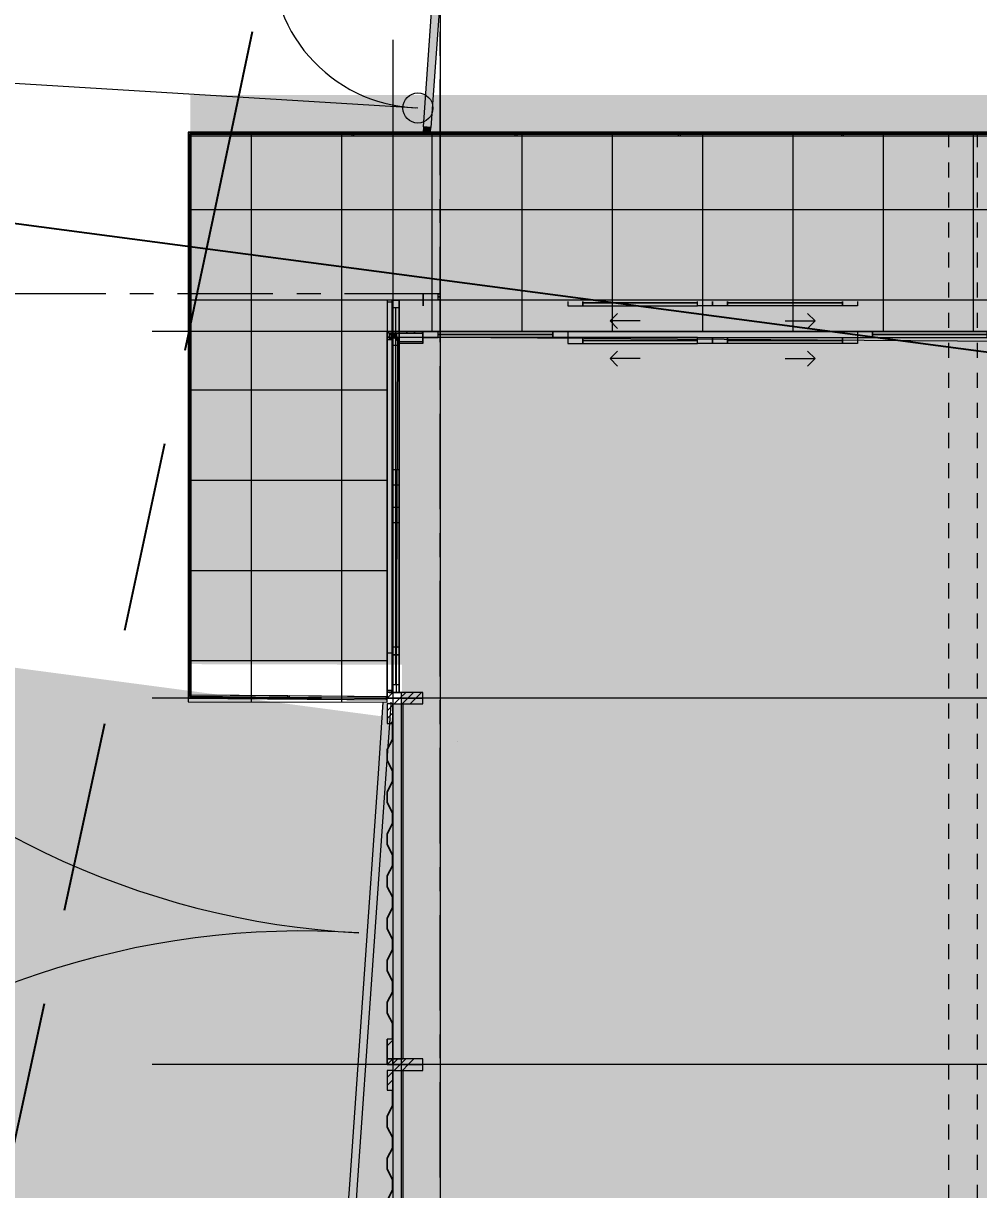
# Model space of a CAD drawing. Header units: metres. Extents: x 1156 to 2335, y -13 to 268.
# Drawn here: x 1241.93 to 1248.28, y 218.24 to 226 of the extents above; entities that cross this region are included whole.
import ezdxf

# ---------------------------------------------------------------- set-up
doc = ezdxf.new("R2010")
doc.units = ezdxf.units.M
doc.header["$LTSCALE"] = 0.05
doc.header["$PDMODE"] = 1
for name, pattern in [('Contínua', [0]), ('DASHEDX2', [38.1, 25.4, -12.7]), ('Grid Line', [0.022225, 0.0127, -0.003175, 0.003175, -0.003175]), ('IMPORT-Linha de eixo - Traço e ponto', [1500, 1125, -187.5, 0, -187.5]), ('Overhead 1_16_', [0.00258, 0.001587, -0.000992188])]:
    doc.linetypes.add(name, pattern=pattern)
doc.layers.get('0').update_dxf_attribs({"lineweight": 0})
doc.layers.get('Defpoints').update_dxf_attribs({"lineweight": 15})
for name, color, linetype, lineweight in [('#COTAS', 7, 'Continuous', 18), ('A-DETL-1', 7, 'Continuous', 5), ('A-GLAZ-CWMG', 7, 'Continuous', 5), ('ARQ_PAREDE', 3, 'Continuous', 5), ('Contornos de Zona Archicad', 7, 'Continuous', 5), ('Janelas Archicad', 7, 'Continuous', 5), ('maquina', 3, 'Continuous', 20), ('MV_CIV_ALVENARIA_ARQ', 7, 'Continuous', 5), ('MV_CON_ESTRUTURA 1_ARQ', 7, 'Continuous', 5), ('MV_CON_ESTRUTURA_ARQ', 7, 'Continuous', 5), ('MV_CON_PAREDE_ARQ', 7, 'Continuous', 5), ('MV_PIS_PISO_ARQ I INT', 7, 'Continuous', 5), ('Portas Archicad', 7, 'Continuous', 5)]:
    doc.layers.add(name, color=color, linetype=linetype, lineweight=lineweight)
for name, color, linetype, lineweight, true_color in [('0-1', 7, 'Continuous', 5, 0x767676), ('A-DETL-2', 7, 'Overhead 1_16_', 5, 0x909090), ('A-GLAZ-CWMG-1', 7, 'Continuous', 5, 0x74756c), ('CONTAINER_dwg-1', 9, 'Continuous', 5, 0x808080), ('Janelas Archicad-1', 7, 'Continuous', 5, 0x656565), ('Janelas Archicad-2', 9, 'Continuous', 5, 0x808080), ('Janelas Archicad-3', 7, 'Continuous', 5, 0xc0c0c0), ('MV_CHM_EIXOS_2D-1', 9, 'IMPORT-Linha de eixo - Traço e ponto', 5, 0x808080), ('MV_CIV_ALVENARIA_ARQ-2', 7, 'Continuous', 5, 0xc0c0c0), ('MV_CIV_GUARDA CORPO_ARQ-3', 7, 'IMPORT-Linha de eixo - Traço e ponto', 5, 0x666666), ('MV_CIV_GUARDA CORPO_ARQ-4', 7, 'Continuous', 5, 0x666666), ('MV_PIS_PISO_ARQ I INT-1', 7, 'Continuous', 5, 0xcccccc), ('Portas Archicad-1', 7, 'Continuous', 5, 0xc0c0c0), ('Portas Archicad-3', 9, 'Continuous', 5, 0x808080), ('S-GRID-1', 7, 'Grid Line', 5, 0x0080c0)]:
    doc.layers.add(name, color=color, linetype=linetype, lineweight=lineweight, true_color=true_color)
for name, color, linetype in [('ARQ_RUA', 2, 'Continuous'), ('HACHURA', 252, 'Continuous'), ('RUA', 2, 'Continuous'), ('talude', 2, 'Continuous')]:
    doc.layers.add(name, color=color, linetype=linetype)
doc.styles.add('Calibri', font='calibri.ttf', dxfattribs={"height": 0.9})
doc.dimstyles.new('_Linear__M_MM_1_8mm', dxfattribs={"dimscale": 0.3048, "dimtxt": 0.9, "dimasz": 2.624672, "dimexe": 2, "dimexo": 0.0625, "dimgap": 1, "dimtad": 1, "dimrnd": 0.001, "dimzin": 0, "dimdsep": 46, "dimtxsty": 'Calibri', "dimblk1": 'OBLIQUE', "dimblk2": 'OBLIQUE', "dimsah": 1, "dimcen": 0.09, "dimdle": 1.312336, "dimclrd": 1, "dimclre": 1, "dimclrt": 1, "dimazin": 0, "dimtfac": 1, "dimtix": 1, "dimtmove": 0, "dimatfit": 3, "dimfxl": 0.1, "dimtvp": 1, "dimtolj": 1, "dimtzin": 0, "dimlwd": 5, "dimlwe": 5, "dimarcsym": 2})
pattern_1 = [(45, (3.348, 58.742), (-0.1325825, 0.1325825), []), (45, (3.321, 58.769), (-0.1325825, 0.1325825), []), (45, (3.295, 58.795), (-0.1325825, 0.1325825), [])]

# ---------------------------------------------------------------- blocks, each defined once
blk = doc.blocks.new('CONTAINER_dwg_Porta de Correr 27-4304815-Implantação')
at = {"layer": 'Portas Archicad', "flags": 128}
for points in [[(-0.114, 31.5453), (-0.114, 31.5578)], [(-0.114, 31.4778), (-0.114, 31.4903)], [(3.736, 31.4778), (3.736, 31.4903)]]:
    blk.add_lwpolyline(points, close=True, dxfattribs=at)
at = {"layer": 'Portas Archicad-1'}
for p, q in [((3.736, 31.4903), (3.736, 31.508)), ((3.736, 31.508), (3.736, 31.4903))]:
    blk.add_line(p, q, dxfattribs=at)
at = {"layer": 'Portas Archicad-1', "flags": 128}
blk.add_lwpolyline([(-0.114, 31.4903), (-0.114, 31.5453)], close=True, dxfattribs=at)
at = {"layer": 'Portas Archicad-3'}
for p, q in [((0.8485, 31.508), (0.8485, 31.4778)), ((2.7735, 31.508), (2.7735, 31.4778)), ((1.1298, 31.3778), (1.1798, 31.4278)), ((2.4923, 31.3778), (2.4423, 31.4278))]:
    blk.add_line(p, q, dxfattribs=at)
at = {"layer": 'Portas Archicad-3', "flags": 128}
for points in [[(-0.114, 31.5578), (-0.114, 31.5178), (-0.014, 31.5178), (-0.014, 31.5578), (0.0002, 31.5578)], [(0, 31.5378), (-0.014, 31.5378), (-0.014, 31.5578), (-0.114, 31.5578)], [(0, 31.5178), (-0.014, 31.5178), (-0.014, 31.5378)], [(0.8485, 31.4778), (0.9485, 31.4778), (0.9485, 31.508)], [(0.9485, 31.508), (0.9485, 31.4978), (1.711, 31.4978), (1.711, 31.508)], [(0.9485, 31.4978), (1.711, 31.4978), (0.9485, 31.4978), (0.9485, 31.4778), (1.711, 31.4778), (1.711, 31.4978)], [(1.811, 31.508), (1.811, 31.4778), (1.711, 31.4778), (1.711, 31.508)], [(1.911, 31.508), (1.911, 31.4778), (1.811, 31.4778), (1.811, 31.508)], [(2.6735, 31.508), (2.6735, 31.4978), (1.911, 31.4978), (1.911, 31.508)], [(2.6735, 31.4978), (1.911, 31.4978), (2.6735, 31.4978), (2.6735, 31.4778), (1.911, 31.4778), (1.911, 31.4978)], [(2.7735, 31.4778), (2.6735, 31.4778), (2.6735, 31.508)], [(1.3298, 31.3778), (1.1298, 31.3778), (1.1798, 31.3278)], [(2.2923, 31.3778), (2.4923, 31.3778), (2.4423, 31.3278)]]:
    blk.add_lwpolyline(points, dxfattribs=at)
blk.add_lwpolyline([(0, 31.5378), (-0.014, 31.5378)], close=True, dxfattribs=at)
blk = doc.blocks.new('CONTAINER_dwg_Janela Dupla 27_4-4304832-Implantação')
at = {"layer": 'Janelas Archicad', "flags": 128}
for points in [[(-0.352, 31.5167), (-0.352, 31.5042), (-0.322, 31.5042)], [(-0.352, 29.1579), (-0.352, 29.1704), (-0.322, 29.1704)]]:
    blk.add_lwpolyline(points, dxfattribs=at)
for points in [[(-0.2845, 31.5167), (-0.272, 31.5167)], [(-0.2845, 29.1579), (-0.272, 29.1579)]]:
    blk.add_lwpolyline(points, close=True, dxfattribs=at)
at = {"layer": 'Janelas Archicad-1', "flags": 128}
for points in [[(-0.322, 31.5167), (-0.322, 31.4667), (-0.272, 31.4667), (-0.272, 31.5167)], [(-0.272, 29.1579), (-0.272, 29.2079), (-0.322, 29.2079), (-0.322, 29.1579)]]:
    blk.add_lwpolyline(points, dxfattribs=at)
blk.add_lwpolyline([(-0.272, 30.3373), (-0.272, 30.3873), (-0.322, 30.3873), (-0.322, 30.3373), (-0.322, 30.2873), (-0.272, 30.2873)], close=True, dxfattribs=at)
at = {"layer": 'Janelas Archicad-2'}
for p, q in [((-0.352, 31.5042), (-0.352, 29.1704)), ((-0.272, 31.5167), (-0.272, 29.1579)), ((-0.322, 31.4667), (-0.322, 30.3873)), ((-0.297, 31.4667), (-0.297, 30.3873)), ((-0.272, 30.3873), (-0.272, 31.4667)), ((-0.322, 30.2873), (-0.322, 29.2079)), ((-0.297, 30.2873), (-0.297, 29.2079)), ((-0.272, 29.2079), (-0.272, 30.2873))]:
    blk.add_line(p, q, dxfattribs=at)
at = {"layer": 'Janelas Archicad-3', "flags": 128}
for points in [[(-0.322, 31.5167), (-0.2845, 31.5167)], [(-0.322, 29.1579), (-0.2845, 29.1579)]]:
    blk.add_lwpolyline(points, close=True, dxfattribs=at)
blk = doc.blocks.new('Rectangular Mullion - 50mm x 50mm aluminio-4216640-Térreo')
at = {"layer": 'A-GLAZ-CWMG-1'}
blk.add_hatch(color=256, dxfattribs=at).paths.add_polyline_path([(5.9392, 33.3753), (6.0017, 34.2731), (5.9518, 34.2766), (5.8893, 33.3787), (5.9262, 33.3762)])
at = {"layer": 'A-GLAZ-CWMG'}
for p, q in [((5.8893, 33.3787), (5.9518, 34.2766)), ((6.0017, 34.2731), (5.9392, 33.3753)), ((5.9518, 34.2766), (6.0017, 34.2731)), ((5.9392, 33.3753), (5.8893, 33.3787))]:
    blk.add_line(p, q, dxfattribs=at)
blk = doc.blocks.new('Rectangular Mullion - 50mm x 50mm aluminio-4218255-Térreo')
at = {"layer": 'A-GLAZ-CWMG-1'}
blk.add_hatch(color=256, dxfattribs=at).paths.add_polyline_path([(-0.0142, -0.0225), (-0.0175, 0.025), (-0.05, 0.025), (-0.05, -0.025), (-0.014, -0.025)])
at = {"layer": 'A-GLAZ-CWMG'}
for p, q in [((-0.0175, 0.025), (-0.05, 0.025)), ((-0.05, 0.025), (-0.05, -0.025)), ((-0.05, -0.025), (-0.014, -0.025))]:
    blk.add_line(p, q, dxfattribs=at)
blk = doc.blocks.new('Rectangular Mullion - 50mm x 50mm aluminio-V22-Térreo')
at = {"layer": 'A-GLAZ-CWMG-1'}
blk.add_hatch(color=256, dxfattribs=at).paths.add_polyline_path([(5.3536, 24.975), (5.4487, 26.3418), (5.3989, 26.3453), (5.3037, 24.9785)])
at = {"layer": 'A-GLAZ-CWMG'}
for p, q in [((5.3037, 24.9785), (5.3989, 26.3453)), ((5.4487, 26.3418), (5.3536, 24.975))]:
    blk.add_line(p, q, dxfattribs=at)
blk = doc.blocks.new('Rectangular Mullion - 50mm x 50mm aluminio-V23-Térreo')
at = {"layer": 'A-GLAZ-CWMG-1'}
blk.add_hatch(color=256, dxfattribs=at).paths.add_polyline_path([(5.6391, 29.0754), (5.6624, 29.4098), (5.648, 29.4098), (5.648, 29.5418), (5.6716, 29.5418), (5.6723, 29.5519), (5.6221, 29.5517), (5.5892, 29.0789)])
at = {"layer": 'A-GLAZ-CWMG'}
for p, q in [((5.5892, 29.0789), (5.6222, 29.552)), ((5.6716, 29.5418), (5.6624, 29.4098)), ((5.6723, 29.5519), (5.6716, 29.5418)), ((5.6624, 29.4098), (5.6391, 29.0754))]:
    blk.add_line(p, q, dxfattribs=at)
blk = doc.blocks.new('CONTAINER_dwg_Porta de Correr 27-4321164-Térreo')
at = {"layer": 'Portas Archicad', "flags": 128}
for points in [[(-0.114, 31.5453), (-0.114, 31.5578)], [(3.736, 31.5453), (3.736, 31.5578)], [(-0.114, 31.4778), (-0.114, 31.4903)], [(3.736, 31.4778), (3.736, 31.4903)]]:
    blk.add_lwpolyline(points, close=True, dxfattribs=at)
at = {"layer": 'Portas Archicad-1', "flags": 128}
for points in [[(-0.114, 31.4903), (-0.114, 31.5453)], [(3.736, 31.4903), (3.736, 31.5453)]]:
    blk.add_lwpolyline(points, close=True, dxfattribs=at)
at = {"layer": 'Portas Archicad-3'}
for p, q in [((1.1298, 31.3778), (1.1798, 31.4278)), ((2.4923, 31.3778), (2.4423, 31.4278))]:
    blk.add_line(p, q, dxfattribs=at)
at = {"layer": 'Portas Archicad-3', "flags": 128}
for points in [[(-0.114, 31.5578), (-0.114, 31.5178), (-0.014, 31.5178), (-0.014, 31.5578), (0.7485, 31.5578), (0.7485, 31.5378), (-0.014, 31.5378), (-0.014, 31.5578), (-0.114, 31.5578)], [(0.7485, 31.5378), (-0.014, 31.5378), (0.7485, 31.5378), (0.7485, 31.5178), (-0.014, 31.5178), (-0.014, 31.5378)], [(0.8485, 31.5178), (0.7485, 31.5178), (0.7485, 31.5578), (0.8485, 31.5578), (0.8485, 31.5178)], [(0.8485, 31.4778), (0.9485, 31.4778), (0.9485, 31.5178), (0.8485, 31.5178), (0.8485, 31.4778)], [(1.711, 31.5178), (0.9485, 31.5178), (0.9485, 31.4978), (1.711, 31.4978), (1.711, 31.5178)], [(0.9485, 31.4978), (1.711, 31.4978), (0.9485, 31.4978), (0.9485, 31.4778), (1.711, 31.4778), (1.711, 31.4978)], [(1.811, 31.5178), (1.811, 31.4778), (1.711, 31.4778), (1.711, 31.5178), (1.811, 31.5178), (1.911, 31.5178), (2.6735, 31.5178), (2.6735, 31.4978), (1.911, 31.4978), (1.911, 31.5178), (1.911, 31.4778), (1.811, 31.4778), (1.811, 31.5178)], [(2.6735, 31.4978), (1.911, 31.4978), (2.6735, 31.4978), (2.6735, 31.4778), (1.911, 31.4778), (1.911, 31.4978)], [(2.7735, 31.4778), (2.6735, 31.4778), (2.6735, 31.5178), (2.7735, 31.5178), (2.7735, 31.4778)], [(2.7735, 31.5178), (2.8735, 31.5178), (2.8735, 31.5578), (2.7735, 31.5578), (2.7735, 31.5178)], [(3.736, 31.5578), (3.636, 31.5578), (2.8735, 31.5578), (2.8735, 31.5378), (3.636, 31.5378), (3.636, 31.5578), (3.636, 31.5178), (3.736, 31.5178), (3.736, 31.5578)], [(2.8735, 31.5378), (3.636, 31.5378), (2.8735, 31.5378), (2.8735, 31.5178), (3.636, 31.5178), (3.636, 31.5378)], [(1.3298, 31.3778), (1.1298, 31.3778), (1.1798, 31.3278)], [(2.2923, 31.3778), (2.4923, 31.3778), (2.4423, 31.3278)]]:
    blk.add_lwpolyline(points, dxfattribs=at)
blk = doc.blocks.new('CONTAINER_dwg_Janela Dupla 27_4-4321181-Térreo')
at = {"layer": 'Janelas Archicad', "flags": 128}
for points in [[(-0.352, 31.5167), (-0.352, 31.5042), (-0.322, 31.5042)], [(-0.352, 29.1579), (-0.352, 29.1704), (-0.322, 29.1704)]]:
    blk.add_lwpolyline(points, dxfattribs=at)
for points in [[(-0.2845, 31.5167), (-0.272, 31.5167)], [(-0.2845, 29.1579), (-0.272, 29.1579)]]:
    blk.add_lwpolyline(points, close=True, dxfattribs=at)
at = {"layer": 'Janelas Archicad-1', "flags": 128}
for points in [[(-0.322, 31.5167), (-0.322, 31.4667), (-0.272, 31.4667), (-0.272, 31.5167)], [(-0.272, 29.1579), (-0.272, 29.2079), (-0.322, 29.2079), (-0.322, 29.1579)]]:
    blk.add_lwpolyline(points, dxfattribs=at)
blk.add_lwpolyline([(-0.272, 30.3373), (-0.272, 30.3873), (-0.322, 30.3873), (-0.322, 30.3373), (-0.322, 30.2873), (-0.272, 30.2873)], close=True, dxfattribs=at)
at = {"layer": 'Janelas Archicad-2'}
for p, q in [((-0.352, 31.5042), (-0.352, 29.1704)), ((-0.272, 31.5167), (-0.272, 29.1579)), ((-0.322, 31.4667), (-0.322, 30.3873)), ((-0.297, 31.4667), (-0.297, 30.3873)), ((-0.272, 30.3873), (-0.272, 31.4667)), ((-0.322, 30.2873), (-0.322, 29.2079)), ((-0.297, 30.2873), (-0.297, 29.2079)), ((-0.272, 29.2079), (-0.272, 30.2873))]:
    blk.add_line(p, q, dxfattribs=at)
at = {"layer": 'Janelas Archicad-3', "flags": 128}
for points in [[(-0.322, 31.5167), (-0.2845, 31.5167)], [(-0.322, 29.1579), (-0.2845, 29.1579)]]:
    blk.add_lwpolyline(points, close=True, dxfattribs=at)
blk = doc.blocks.new('CONTAINER_dwg-4297997-Térreo')
at = {"layer": 'MV_CIV_ALVENARIA_ARQ-2'}
for points in [[(-0.2845, 31.4903), (-0.2845, 31.5453), (-0.3395, 31.5453), (-0.3109, 31.5167)], [(-0.3109, 31.5167), (-0.314, 31.5198), (-0.3395, 31.5198), (-0.3395, 31.5167), (-0.314, 31.5167)], [(-0.272, 31.4903), (-0.114, 31.4903), (-0.114, 31.5453), (-0.2845, 31.5453), (-0.2844, 31.4903)], [(-0.2657, 26.7198), (-0.2592, 26.7198), (-0.2592, 29.0818), (-0.314, 29.0818), (-0.314, 26.7198)], [(-0.314, 24.2819), (-0.2592, 24.2819), (-0.2592, 26.6438), (-0.314, 26.6438), (-0.314, 24.4138)], [(-0.2592, 24.2819), (-0.259, 24.282), (-0.2592, 26.6438)]]:
    blk.add_hatch(color=256, dxfattribs=at).paths.add_polyline_path(points)
at = {"layer": 'MV_CON_ESTRUTURA_ARQ'}
h = blk.add_hatch(dxfattribs=at)
h.set_pattern_fill('FP_8', color=256, style=0, pattern_type=2)
h.set_pattern_definition(pattern_1)
h.paths.add_polyline_path([(-0.322, 31.5198), (-0.314, 31.5198), (-0.3518, 31.5577), (-0.3518, 31.5198), (-0.3239, 31.5198)])
h = blk.add_hatch(dxfattribs=at)
h.set_pattern_fill('FP_8', color=256, style=0, pattern_type=2)
h.set_pattern_definition(pattern_1)
h.paths.add_polyline_path([(-0.2592, 31.5453), (-0.114, 31.5453), (-0.114, 31.5578), (-0.272, 31.5578), (-0.272, 31.5453)])
h = blk.add_hatch(dxfattribs=at)
h.set_pattern_fill('FP_8', color=256, style=0, pattern_type=2)
h.set_pattern_definition(pattern_1)
h.paths.add_polyline_path([(-0.1599, 29.1198), (-0.114, 29.1198), (-0.114, 29.1578), (-0.314, 29.1578), (-0.3518, 29.1198), (-0.197, 29.1198)])
h = blk.add_hatch(dxfattribs=at)
h.set_pattern_fill('FP_8', color=256, style=0, pattern_type=2)
h.set_pattern_definition(pattern_1)
h.paths.add_polyline_path([(-0.114, 29.0818), (-0.114, 29.1198), (-0.314, 29.1198), (-0.314, 29.0918), (-0.2592, 29.0917), (-0.259, 29.0818)])
h = blk.add_hatch(dxfattribs=at)
h.set_pattern_fill('FP_8', color=256, style=0, pattern_type=2)
h.set_pattern_definition(pattern_1)
h.paths.add_polyline_path([(-0.2939, 29.0818), (-0.2592, 29.0818), (-0.2592, 29.0917), (-0.314, 29.0917), (-0.314, 29.0818)])
h = blk.add_hatch(dxfattribs=at)
h.set_pattern_fill('FP_8', color=256, style=0, pattern_type=2)
h.set_pattern_definition(pattern_1)
h.paths.add_polyline_path([(-0.352, 28.9498), (-0.3376, 28.9498), (-0.3284, 29.0818), (-0.352, 29.0818), (-0.352, 29.0654)])
h = blk.add_hatch(dxfattribs=at)
h.set_pattern_fill('FP_8', color=256, style=0, pattern_type=2)
h.set_pattern_definition(pattern_1)
h.paths.add_polyline_path([(-0.3376, 28.9498), (-0.314, 28.9498), (-0.314, 29.0818), (-0.3284, 29.0818), (-0.3291, 29.0719)])
h = blk.add_hatch(dxfattribs=at)
h.set_pattern_fill('FP_8', color=256, style=0, pattern_type=2)
h.set_pattern_definition(pattern_1)
h.paths.add_polyline_path([(-0.314, 26.7198), (-0.314, 26.8518), (-0.352, 26.8518), (-0.352, 26.7198)])
h = blk.add_hatch(dxfattribs=at)
h.set_pattern_fill('FP_8', color=256, style=0, pattern_type=2)
h.set_pattern_definition(pattern_1)
h.paths.add_polyline_path([(-0.314, 26.6818), (-0.314, 26.7198), (-0.352, 26.6818)])
h = blk.add_hatch(dxfattribs=at)
h.set_pattern_fill('FP_8', color=256, style=0, pattern_type=2)
h.set_pattern_definition(pattern_1)
h.paths.add_polyline_path([(-0.2592, 26.6818), (-0.2592, 26.7198), (-0.314, 26.7198), (-0.314, 26.6818)])
h = blk.add_hatch(dxfattribs=at)
h.set_pattern_fill('FP_8', color=256, style=0, pattern_type=2)
h.set_pattern_definition(pattern_1)
h.paths.add_polyline_path([(-0.2592, 26.6818), (-0.114, 26.6818), (-0.114, 26.7198), (-0.2592, 26.7198), (-0.2592, 26.6818)])
h = blk.add_hatch(dxfattribs=at)
h.set_pattern_fill('FP_8', color=256, style=0, pattern_type=2)
h.set_pattern_definition(pattern_1)
h.paths.add_polyline_path([(-0.314, 26.5118), (-0.314, 26.6438), (-0.352, 26.6438), (-0.352, 26.5118)])
h = blk.add_hatch(dxfattribs=at)
h.set_pattern_fill('FP_8', color=256, style=0, pattern_type=2)
h.set_pattern_definition(pattern_1)
h.paths.add_polyline_path([(-0.2592, 26.6438), (-0.2592, 26.6818), (-0.314, 26.6818), (-0.314, 26.6438)])
h = blk.add_hatch(dxfattribs=at)
h.set_pattern_fill('FP_8', color=256, style=0, pattern_type=2)
h.set_pattern_definition(pattern_1)
h.paths.add_polyline_path([(-0.2592, 26.6438), (-0.114, 26.6438), (-0.114, 26.6818), (-0.2592, 26.6818), (-0.2592, 26.6636)])
at = {"layer": 'MV_PIS_PISO_ARQ I INT-1'}
h = blk.add_hatch(dxfattribs=at)
h.set_pattern_fill('FP_11', color=256, style=0, pattern_type=2)
h.set_pattern_definition([(0, (-0.35184, 31.558), (0, 0.6), []), (90, (-0.35184, 31.558), (-0.6, 4e-17), [])])
h.paths.add_polyline_path([(-0.3518, 29.0919), (-0.3518, 31.5578), (8.1095, 31.5578), (8.1095, 32.8828), (-1.6751, 32.8823), (-1.6751, 29.0952), (-0.545, 29.0924)])
at = {"layer": '0-1', "flags": 128}
for points in [[(-0.314, 31.5198), (-0.352, 31.5578), (-0.352, 31.5198)], [(-0.114, 31.5578), (-0.272, 31.5578), (-0.272, 31.5198), (-0.114, 31.5198)], [(-0.352, 29.1578), (-0.352, 29.1198), (-0.314, 29.1578)], [(-0.114, 29.1578), (-0.314, 29.1578), (-0.352, 29.1198), (-0.114, 29.1198)], [(-0.314, 29.0818), (-0.114, 29.0818), (-0.114, 29.1198), (-0.314, 29.1198)], [(-0.314, 28.9498), (-0.314, 29.0818), (-0.352, 29.0818), (-0.352, 28.9498)], [(-0.318, 28.8808), (-0.314, 28.8808), (-0.314, 28.9498), (-0.318, 28.9498)], [(-0.354, 28.7048), (-0.318, 28.6368), (-0.318, 28.6008), (-0.314, 28.6008), (-0.314, 28.6368), (-0.3501, 28.7048), (-0.3501, 28.7769), (-0.314, 28.8448), (-0.314, 28.8808), (-0.318, 28.8808), (-0.318, 28.8448), (-0.354, 28.7768)], [(-0.354, 28.4248), (-0.318, 28.3568), (-0.318, 28.3208), (-0.314, 28.3208), (-0.314, 28.3568), (-0.3501, 28.4248), (-0.3501, 28.4969), (-0.314, 28.5648), (-0.314, 28.6008), (-0.318, 28.6008), (-0.318, 28.5648), (-0.354, 28.4968)], [(-0.354, 28.1448), (-0.318, 28.0768), (-0.318, 28.0408), (-0.314, 28.0408), (-0.314, 28.0768), (-0.3501, 28.1448), (-0.3501, 28.2169), (-0.314, 28.2848), (-0.314, 28.3208), (-0.318, 28.3208), (-0.318, 28.2848), (-0.354, 28.2168)], [(-0.354, 27.8648), (-0.318, 27.7968), (-0.318, 27.7608), (-0.314, 27.7608), (-0.314, 27.7968), (-0.3501, 27.8648), (-0.3501, 27.9369), (-0.314, 28.0048), (-0.314, 28.0408), (-0.318, 28.0408), (-0.318, 28.0048), (-0.354, 27.9368)], [(-0.354, 27.5848), (-0.318, 27.5168), (-0.318, 27.4808), (-0.314, 27.4808), (-0.314, 27.5168), (-0.3501, 27.5848), (-0.3501, 27.6569), (-0.314, 27.7248), (-0.314, 27.7608), (-0.318, 27.7608), (-0.318, 27.7248), (-0.354, 27.6568)], [(-0.354, 27.3048), (-0.318, 27.2368), (-0.318, 27.2008), (-0.314, 27.2008), (-0.314, 27.2368), (-0.3501, 27.3048), (-0.3501, 27.3769), (-0.314, 27.4448), (-0.314, 27.4808), (-0.318, 27.4808), (-0.318, 27.4448), (-0.354, 27.3768)], [(-0.354, 27.0968), (-0.354, 27.0248), (-0.318, 26.9568), (-0.318, 26.9208), (-0.314, 26.9208), (-0.314, 26.9568), (-0.3501, 27.0248), (-0.3501, 27.0969), (-0.314, 27.1648), (-0.314, 27.2008), (-0.318, 27.2008), (-0.318, 27.1648)], [(-0.318, 26.9208), (-0.318, 26.8518), (-0.314, 26.8518), (-0.314, 26.9208)], [(-0.314, 26.7198), (-0.352, 26.6818), (-0.314, 26.6818), (-0.314, 26.7198), (-0.352, 26.7198), (-0.352, 26.6818), (-0.314, 26.7198), (-0.314, 26.8518), (-0.352, 26.8518), (-0.352, 26.7198)], [(-0.314, 26.6818), (-0.114, 26.6818), (-0.114, 26.7198), (-0.314, 26.7198)], [(-0.314, 26.5118), (-0.314, 26.6438), (-0.352, 26.6438), (-0.352, 26.5118)], [(-0.314, 26.6438), (-0.114, 26.6438), (-0.114, 26.6818), (-0.314, 26.6818)], [(-0.318, 26.4428), (-0.314, 26.4428), (-0.314, 26.5118), (-0.318, 26.5118)], [(-0.354, 26.2668), (-0.318, 26.1988), (-0.318, 26.1628), (-0.314, 26.1628), (-0.314, 26.1988), (-0.3501, 26.2668), (-0.3501, 26.3389), (-0.314, 26.4068), (-0.314, 26.4428), (-0.318, 26.4428), (-0.318, 26.4068), (-0.354, 26.3388)], [(-0.354, 25.9868), (-0.318, 25.9188), (-0.318, 25.8828), (-0.314, 25.8828), (-0.314, 25.9188), (-0.3501, 25.9868), (-0.3501, 26.0589), (-0.314, 26.1268), (-0.314, 26.1628), (-0.318, 26.1628), (-0.318, 26.1268), (-0.354, 26.0588)], [(-0.354, 25.7068), (-0.318, 25.6388), (-0.318, 25.6028), (-0.314, 25.6028), (-0.314, 25.6388), (-0.3501, 25.7068), (-0.3501, 25.7789), (-0.314, 25.8468), (-0.314, 25.8828), (-0.318, 25.8828), (-0.318, 25.8468), (-0.354, 25.7788)]]:
    blk.add_lwpolyline(points, close=True, dxfattribs=at)
at = {"layer": 'Contornos de Zona Archicad', "flags": 128}
for points in [[(-0.3518, 29.0919), (-0.3518, 31.5578), (8.1095, 31.5578), (8.1095, 32.8828), (-1.6751, 32.8828), (-1.6751, 29.0952)], [(3.7485, 31.4903), (-0.2845, 31.5198), (-0.2931, 29.1578), (-0.259, 29.1578), (-0.259, 24.2734), (3.7485, 24.2734)]]:
    blk.add_lwpolyline(points, close=True, dxfattribs=at)
at = {"layer": 'MV_CHM_EIXOS_2D-1'}
for p, q in [((-0.315, 33.4983), (-0.315, 0.0283)), ((13.6845, 31.5578), (-1.9149, 31.5578)), ((13.6845, 29.1198), (-1.9149, 29.1198)), ((13.6845, 26.6819), (-1.9149, 26.6819))]:
    blk.add_line(p, q, dxfattribs=at)
at = {"layer": 'MV_CHM_EIXOS_2D-1', "flags": 128}
blk.add_lwpolyline([(0, 33.9115), (0, 32.9115), (0, 4.76)], dxfattribs=at)
at = {"layer": 'MV_CIV_ALVENARIA_ARQ'}
for p, q in [((-0.3395, 31.5453), (-0.3395, 31.5167)), ((-0.272, 31.5167), (-0.2845, 31.5167)), ((-0.272, 29.1579), (-0.2845, 29.1579)), ((-0.314, 29.0818), (-0.314, 26.7198)), ((-0.314, 26.6438), (-0.314, 24.2819))]:
    blk.add_line(p, q, dxfattribs=at)
at = {"layer": 'MV_CIV_ALVENARIA_ARQ', "flags": 128}
for points in [[(-0.352, 31.5167), (-0.352, 31.5453), (-0.352, 31.5578), (-0.114, 31.5578), (-0.114, 31.5453), (-0.2845, 31.5453), (-0.3395, 31.5453), (-0.3395, 31.5167), (-0.322, 31.5167)], [(-0.322, 31.5167), (-0.322, 31.5042), (-0.352, 31.5042), (-0.352, 31.5167)], [(-0.2845, 31.4903), (-0.114, 31.4903), (-0.114, 31.4778), (-0.272, 31.4778)], [(-0.3395, 29.1579), (-0.322, 29.1579), (-0.322, 29.1704), (-0.352, 29.1704), (-0.352, 29.1579)]]:
    blk.add_lwpolyline(points, dxfattribs=at)
for points in [[(-0.2465, 29.0818), (-0.259, 29.0818), (-0.259, 26.7198), (-0.2465, 26.7198)], [(-0.2465, 26.6438), (-0.259, 26.6438), (-0.259, 24.2819), (-0.2465, 24.2819)]]:
    blk.add_lwpolyline(points, close=True, dxfattribs=at)
at = {"layer": 'MV_CIV_ALVENARIA_ARQ-2'}
for p, q in [((-0.2845, 31.5167), (-0.322, 31.5167)), ((-0.114, 31.5453), (-0.114, 31.4903)), ((-0.2845, 29.1579), (-0.322, 29.1579)), ((-0.314, 29.0818), (-0.259, 29.0818)), ((-0.314, 26.7198), (-0.259, 26.7198)), ((-0.314, 26.6438), (-0.259, 26.6438))]:
    blk.add_line(p, q, dxfattribs=at)
at = {"layer": 'MV_CIV_GUARDA CORPO_ARQ-3', "flags": 128}
blk.add_lwpolyline([(8.0995, 31.5829), (8.0995, 32.8699), (-1.6651, 32.8699), (-1.6651, 29.1301), (-0.3506, 29.1173)], dxfattribs=at)
at = {"layer": 'MV_CIV_GUARDA CORPO_ARQ-4', "flags": 128}
for points in [[(-1.6551, 29.14), (-1.6551, 32.8599), (8.0895, 32.8599), (8.0895, 31.5879), (8.1095, 31.5879), (8.1095, 32.8799), (-1.6751, 32.8799), (-1.6751, 29.1202), (-0.3557, 29.1074), (-0.3555, 29.1274)], [(-1.6551, 32.8649), (-1.6751, 32.8649), (-1.6751, 31.94), (-1.6551, 31.94)], [(-0.5852, 32.8599), (-0.5852, 32.8799), (-1.6601, 32.8799), (-1.6601, 32.8599)], [(0.4998, 32.8599), (0.4998, 32.8799), (-0.5752, 32.8799), (-0.5752, 32.8599)], [(1.5847, 32.8599), (1.5847, 32.8799), (0.5098, 32.8799), (0.5098, 32.8599)], [(2.6697, 32.8599), (2.6697, 32.8799), (1.5947, 32.8799), (1.5947, 32.8599)], [(3.7546, 32.8599), (3.7546, 32.8799), (2.6797, 32.8799), (2.6797, 32.8599)], [(-1.6551, 31.93), (-1.6751, 31.93), (-1.6751, 31.005), (-1.6551, 31.005)], [(-1.6551, 30.995), (-1.6751, 30.995), (-1.6751, 30.0701), (-1.6551, 30.0701)], [(-1.6551, 30.0601), (-1.6751, 30.0601), (-1.6751, 29.1351), (-1.6551, 29.1351)], [(-1.66, 29.1401), (-1.6602, 29.1201), (-1.013, 29.1138), (-1.0128, 29.1338)], [(-1.0028, 29.1337), (-1.003, 29.1137), (-0.3557, 29.1074), (-0.3555, 29.1274)]]:
    blk.add_lwpolyline(points, close=True, dxfattribs=at)
for points in [[(8.0995, 32.8699), (-1.6652, 32.8699), (8.0995, 32.8699)], [(-1.6652, 32.8699), (-1.6652, 29.1301), (-1.6652, 32.8699)], [(-1.6652, 29.1301), (-0.3506, 29.1173), (-0.3506, 29.1174), (-1.6651, 29.1302)]]:
    blk.add_lwpolyline(points, dxfattribs=at)
at = {"layer": 'MV_CON_ESTRUTURA 1_ARQ', "flags": 128}
for points in [[(-0.314, 31.5198), (-0.352, 31.5198), (-0.352, 31.5578)], [(-0.314, 29.1578), (-0.352, 29.1578), (-0.352, 29.1198)]]:
    blk.add_lwpolyline(points, dxfattribs=at)
at = {"layer": 'MV_CON_ESTRUTURA_ARQ'}
for p, q in [((-0.114, 31.5578), (-0.272, 31.5578)), ((-0.272, 31.5198), (-0.114, 31.5198)), ((-0.314, 26.6818), (-0.114, 26.6818))]:
    blk.add_line(p, q, dxfattribs=at)
at = {"layer": 'MV_CON_ESTRUTURA_ARQ', "flags": 128}
for points in [[(-0.352, 29.1198), (-0.114, 29.1198), (-0.114, 29.1578), (-0.314, 29.1578)], [(-0.314, 29.0818), (-0.114, 29.0818), (-0.114, 29.1198), (-0.314, 29.1198)], [(-0.314, 26.6438), (-0.114, 26.6438), (-0.114, 26.6818), (-0.314, 26.6818), (-0.352, 26.6818), (-0.352, 26.8518)], [(-0.114, 26.7198), (-0.314, 26.7198), (-0.314, 26.8518)]]:
    blk.add_lwpolyline(points, dxfattribs=at)
for points in [[(-0.314, 28.9498), (-0.314, 29.0818), (-0.352, 29.0818), (-0.352, 28.9498)], [(-0.314, 26.5118), (-0.314, 26.6438), (-0.352, 26.6438), (-0.352, 26.5118)]]:
    blk.add_lwpolyline(points, close=True, dxfattribs=at)
at = {"layer": 'MV_CON_PAREDE_ARQ', "flags": 128}
for points in [[(-0.318, 28.9498), (-0.318, 28.8808), (-0.314, 28.8808)], [(-0.318, 28.8808), (-0.318, 28.8448), (-0.354, 28.7768), (-0.354, 28.7048), (-0.318, 28.6368), (-0.318, 28.6008)], [(-0.314, 28.6368), (-0.3501, 28.7048), (-0.3501, 28.7769), (-0.314, 28.8448)], [(-0.314, 28.6008), (-0.318, 28.6008), (-0.318, 28.5648), (-0.354, 28.4968), (-0.354, 28.4248), (-0.318, 28.3568), (-0.318, 28.3208)], [(-0.314, 28.3568), (-0.3501, 28.4248), (-0.3501, 28.4969), (-0.314, 28.5648)], [(-0.314, 28.3208), (-0.318, 28.3208), (-0.318, 28.2848), (-0.354, 28.2168), (-0.354, 28.1448), (-0.318, 28.0768), (-0.318, 28.0408)], [(-0.314, 28.0768), (-0.3501, 28.1448), (-0.3501, 28.2169), (-0.314, 28.2848)], [(-0.314, 28.0408), (-0.318, 28.0408), (-0.318, 28.0048), (-0.354, 27.9368), (-0.354, 27.8648), (-0.318, 27.7968), (-0.318, 27.7608)], [(-0.314, 27.7968), (-0.3501, 27.8648), (-0.3501, 27.9369), (-0.314, 28.0048)], [(-0.314, 27.7608), (-0.318, 27.7608), (-0.318, 27.7248), (-0.354, 27.6568), (-0.354, 27.5848), (-0.318, 27.5168), (-0.318, 27.4808)], [(-0.314, 27.5168), (-0.3501, 27.5848), (-0.3501, 27.6569), (-0.314, 27.7248)], [(-0.314, 27.4808), (-0.318, 27.4808), (-0.318, 27.4448), (-0.354, 27.3768), (-0.354, 27.3048), (-0.318, 27.2368), (-0.318, 27.2008)], [(-0.314, 27.2368), (-0.3501, 27.3048), (-0.3501, 27.3769), (-0.314, 27.4448)], [(-0.314, 27.2008), (-0.318, 27.2008), (-0.318, 27.1648), (-0.354, 27.0968), (-0.354, 27.0248), (-0.318, 26.9568), (-0.318, 26.9208)], [(-0.314, 26.9568), (-0.3501, 27.0248), (-0.3501, 27.0969), (-0.314, 27.1648)], [(-0.314, 26.9208), (-0.318, 26.9208), (-0.318, 26.8518)], [(-0.318, 26.5118), (-0.318, 26.4428), (-0.314, 26.4428)], [(-0.318, 26.4428), (-0.318, 26.4068), (-0.354, 26.3388), (-0.354, 26.2668), (-0.318, 26.1988), (-0.318, 26.1628)], [(-0.314, 26.1988), (-0.3501, 26.2668), (-0.3501, 26.3389), (-0.314, 26.4068)], [(-0.314, 26.1628), (-0.318, 26.1628), (-0.318, 26.1268), (-0.354, 26.0588), (-0.354, 25.9868), (-0.318, 25.9188), (-0.318, 25.8828)], [(-0.314, 25.9188), (-0.3501, 25.9868), (-0.3501, 26.0589), (-0.314, 26.1268)], [(-0.314, 25.8828), (-0.318, 25.8828), (-0.318, 25.8468), (-0.354, 25.7788), (-0.354, 25.7068), (-0.318, 25.6388), (-0.318, 25.6028)]]:
    blk.add_lwpolyline(points, dxfattribs=at)
at = {"layer": 'MV_PIS_PISO_ARQ I INT', "flags": 128}
blk.add_lwpolyline([(8.1095, 32.8828), (-1.6751, 32.8828), (-1.6751, 29.0952), (-0.3518, 29.0919), (-0.3518, 31.5578), (8.1095, 31.5578)], close=True, dxfattribs=at)
for name in ['CONTAINER_dwg_Janela Dupla 27_4-4321181-Térreo', 'CONTAINER_dwg_Porta de Correr 27-4321164-Térreo']:
    blk.add_blockref(name, (0, 0))
blk = doc.blocks.new('A$C48630bea')
at = {"layer": 'A-DETL-1'}
blk.add_hatch(color=256, dxfattribs=at).paths.add_polyline_path([(25.6848, 97.1163), (25.6848, 97.1164), (25.2848, 97.1163)])
at = {"layer": 'A-DETL-2'}
for p, q in [((25.6848, 97.1164), (25.2848, 97.1164)), ((25.2848, 97.1164), (25.4748, 97.1164)), ((25.4748, 97.1164), (25.2848, 97.1164)), ((25.2848, 97.1164), (25.6848, 97.1164)), ((25.2848, 97.1164), (25.2848, 76.4164)), ((25.2848, 97.1164), (25.2848, 76.4164)), ((25.2848, 97.1164), (25.2848, 76.4164)), ((25.2848, 97.1164), (25.2848, 76.4164)), ((25.4748, 97.1164), (25.4748, 76.4164)), ((25.4748, 97.1164), (25.4748, 76.4164))]:
    blk.add_line(p, q, dxfattribs=at)
at = {"layer": 'A-GLAZ-CWMG'}
for name, p in [('Rectangular Mullion - 50mm x 50mm aluminio-4216640-Térreo', (15.9053, 63.7735)), ('Rectangular Mullion - 50mm x 50mm aluminio-V23-Térreo', (15.9053, 63.7735)), ('Rectangular Mullion - 50mm x 50mm aluminio-V22-Térreo', (16.0957, 66.507)), ('Rectangular Mullion - 50mm x 50mm aluminio-V22-Térreo', (16.0005, 65.1403)), ('Rectangular Mullion - 50mm x 50mm aluminio-V22-Térreo', (15.9053, 63.7735))]:
    blk.add_blockref(name, p, dxfattribs=at)
at = {"layer": 'A-GLAZ-CWMG', "rotation": 266.0167297337189}
blk.add_blockref('Rectangular Mullion - 50mm x 50mm aluminio-4218255-Térreo', (21.8161, 97.1006), dxfattribs=at)
at = {"layer": 'CONTAINER_dwg-1'}
blk.add_blockref('CONTAINER_dwg-4297997-Térreo', (21.9053, 64.2335), dxfattribs=at)
blk = doc.blocks.new('_OBLIQUE')
at = {"color": 0, "linetype": 'ByBlock'}
blk.add_line((-0.5, -0.5), (0.5, 0.5), dxfattribs=at)
blk = doc.blocks.new('*D1283')
at = {"layer": '#COTAS', "color": 1, "lineweight": 5, "transparency": 16777216}
for p, q in [((1249.8727, 228.8363), (1249.8727, 229.6363)), ((1248.1476, 228.8363), (1250.4823, 228.8363)), ((1249.8727, 226.51), (1249.8727, 228.8363)), ((1248.1476, 226.51), (1250.4823, 226.51)), ((1249.8727, 226.51), (1249.8727, 225.71))]:
    blk.add_line(p, q, dxfattribs=at)
at = {"layer": 'Defpoints', "color": 0, "transparency": 16777216}
for p in [(1248.1285, 228.8363), (1249.8727, 228.8363), (1248.1285, 226.51)]:
    blk.add_point(p, dxfattribs=at)
at = {"layer": '#COTAS', "color": 1, "lineweight": 5, "transparency": 16777216, "xscale": 0.8, "yscale": 0.8, "zscale": 0.8}
for p, rotation in [((1249.8727, 228.8363), 270), ((1249.8727, 226.51), 90)]:
    blk.add_blockref('_OBLIQUE', p, dxfattribs=dict(at, rotation=rotation))
at = {"layer": '#COTAS', "color": 1, "transparency": 16777216, "insert": (1249.1068, 227.6732), "char_height": 0.9, "attachment_point": 5, "rotation": 90, "style": 'Calibri'}
blk.add_mtext('\\A1;2.33', dxfattribs=at)

msp = doc.modelspace()

# ---------------------------------------------------------------- hatches: boundary and pattern name
at = {"layer": 'ARQ_PAREDE', "true_color": 0xf7f281}
h = msp.add_hatch(color=51, dxfattribs=at)
h.dxf.hatch_style = 1
h.paths.add_polyline_path([(1244.5524, 197.3797), (1244.3884, 197.3797), (1244.4481, 221.7314), (1243.0272, 221.7349), (1243.0422, 225.5196), (1252.8118, 225.5196), (1252.8118, 224.1595), (1256.5044, 224.1595), (1256.5044, 197.3797)])
at = {"layer": 'HACHURA'}
h = msp.add_hatch(color=256, dxfattribs=at)
h.dxf.hatch_style = 1
edge = h.paths.add_edge_path()
edge.add_line((1302.8129, 155.5749), (1236.1669, 155.5898))
edge.add_line((1236.1669, 155.5898), (1236.1669, 154.3305))
edge.add_arc((1234.1668, 154.3156), 2.0001, -89.99888, 0.42541, ccw=False)
edge.add_line((1234.1669, 152.3155), (1229.8569, 149.7574))
edge.add_arc((1230.2379, 151.8309), 2.1083, 181.94592, 259.58769, ccw=False)
edge.add_line((1228.1309, 151.7593), (1228.1289, 161.7349))
edge.add_arc((1230.1451, 161.7272), 2.0162, 84.74075, 179.78073, ccw=False)
edge.add_line((1230.3299, 163.7349), (1230.3299, 169.7349))
edge.add_line((1230.3299, 169.7349), (1219.0803, 169.7349))
edge.add_line((1219.0803, 169.7349), (1215.4448, 162.8794))
edge.add_line((1215.4448, 162.8794), (1206.2368, 132.3654))
edge.add_line((1206.2368, 132.3654), (1209.8978, 132.3664))
edge.add_line((1209.8978, 132.3664), (1221.2948, 132.5014))
edge.add_line((1221.2948, 132.5014), (1237.6338, 132.5634))
edge.add_line((1237.6338, 132.5634), (1250.7283, 132.4437))
edge.add_line((1250.7283, 132.4437), (1271.2368, 132.1254))
edge.add_line((1271.2368, 132.1254), (1312.1918, 132.0454))
edge.add_line((1312.1918, 132.0454), (1373.7502, 131.3698))
edge.add_line((1373.7502, 131.3698), (1389.4973, 130.5529))
edge.add_line((1389.4973, 130.5529), (1369.8859, 169.5388))
edge.add_line((1369.8859, 169.5388), (1361.3268, 183.4624))
edge.add_line((1361.3268, 183.4624), (1347.0178, 195.0304))
edge.add_line((1347.0178, 195.0304), (1345.8778, 194.6774))
edge.add_line((1345.8778, 194.6774), (1330.2198, 199.8384))
edge.add_line((1330.2198, 199.8384), (1315.5868, 205.5154))
edge.add_line((1315.5868, 205.5154), (1283.3968, 216.2084))
edge.add_line((1283.3968, 216.2084), (1249.6078, 220.6864))
edge.add_line((1249.6078, 220.6864), (1233.6755, 222.7976))
edge.add_line((1233.6755, 222.7976), (1217.7471, 224.9089))
edge.add_arc((1218.5354, 230.8569), 6, 168.01692, 262.45068, ccw=False)
edge.add_line((1212.6662, 232.1026), (1209.2119, 216.0805))
edge.add_line((1209.2119, 216.0805), (1210.53, 210.9258))
edge.add_arc((1200.8417, 208.4484), 10, -12.73862, 14.34383, ccw=False)
edge.add_line((1210.5956, 206.2433), (1206.0433, 186.1065))
edge.add_arc((1196.2895, 188.3115), 10, 315.62814, 347.26138, ccw=False)
edge.add_line((1203.4376, 181.3184), (1201.3955, 179.2536))
edge.add_line((1201.3955, 179.2536), (1197.8275, 162.1906))
edge.add_arc((1207.6096, 160.1144), 10, 138.41872, 168.01692, ccw=False)
edge.add_line((1200.1294, 166.7512), (1207.6935, 175.1639))
edge.add_line((1207.6935, 175.1639), (1209.4647, 177.9357))
edge.add_line((1209.4647, 177.9357), (1210.9182, 181.2122))
edge.add_line((1210.9182, 181.2122), (1213.2538, 189.1688))
edge.add_line((1213.2538, 189.1688), (1216.8492, 203.315))
edge.add_line((1216.8492, 203.315), (1218.6632, 207.5071))
edge.add_line((1218.6632, 207.5071), (1219.8064, 209.3694))
edge.add_line((1219.8064, 209.3694), (1221.0816, 210.5898))
edge.add_line((1221.0816, 210.5898), (1223.8069, 211.5688))
edge.add_line((1223.8069, 211.5688), (1225.5569, 212.2801))
edge.add_arc((1234.1147, 187.9897), 25.7539, 90.16237, 109.40794, ccw=False)
edge.add_line((1234.0417, 213.7435), (1243.2584, 213.7435))
edge.add_arc((1241.6022, 163.6827), 50.0881, 80.56858, 88.10513, ccw=False)
edge.add_line((1249.81, 213.0938), (1263.0176, 211.3434))
edge.add_line((1263.0176, 211.3434), (1276.2602, 209.5884))
edge.add_line((1276.2602, 209.5884), (1283.7837, 208.555))
edge.add_line((1283.7837, 208.555), (1295.1732, 206.4194))
edge.add_line((1295.1732, 206.4194), (1301.9593, 204.6841))
edge.add_line((1301.9593, 204.6841), (1313.23, 200.524))
edge.add_line((1313.23, 200.524), (1329.4597, 194.9895))
edge.add_line((1329.4597, 194.9895), (1345.1874, 189.168))
edge.add_line((1345.1874, 189.168), (1350.0513, 186.693))
edge.add_line((1350.0513, 186.693), (1353.1476, 184.7107))
edge.add_line((1353.1476, 184.7107), (1357.0079, 181.6283))
edge.add_arc((1355.708, 180.1084), 2, -90, 49.46231, ccw=False)
edge.add_line((1355.708, 178.1084), (1348.7285, 178.1084))
edge.add_arc((1348.7285, 179.1084), 1, 180, 270, ccw=False)
edge.add_line((1347.7285, 179.1084), (1347.7285, 183.1084))
edge.add_line((1347.7285, 183.1084), (1330.2285, 183.1084))
edge.add_line((1330.2285, 183.1084), (1330.2285, 175.2187))
edge.add_arc((1329.2327, 175.2145), 0.9959, -90.23926, 0.23926, ccw=False)
edge.add_line((1329.2285, 174.2187), (1323.8965, 174.2187))
edge.add_line((1323.8965, 174.2187), (1323.4966, 168.1677))
edge.add_line((1323.4966, 168.1677), (1323.7669, 153.3487))
edge.add_arc((1329.9249, 157.2438), 7.2865, 212.314, 252.73343)
edge.add_line((1327.7621, 150.2856), (1327.3949, 150.2856))
edge.add_arc((1327.7629, 155.2952), 5.023, 180.10881, 265.79837, ccw=False)
edge.add_line((1322.7399, 155.2856), (1322.7399, 182.5349))
edge.add_line((1322.7399, 182.5349), (1309.2399, 182.5349))
edge.add_line((1309.2399, 182.5349), (1309.2399, 153.2856))
edge.add_arc((1306.2399, 153.2856), 3, 270, 360, ccw=False)
edge.add_line((1306.2399, 150.2856), (1304.8129, 150.2856))
edge.add_arc((1304.8129, 152.2856), 2, 180, 270, ccw=False)
edge.add_line((1302.8129, 152.2856), (1302.8129, 155.5749))

# ---------------------------------------------------------------- linework, layer by layer
at = {"layer": '#COTAS'}
msp.add_line((1244.8209, 221.2183, -80.934), (1244.8209, 221.2183, -80.934), dxfattribs=at)
msp.add_line((1244.8209, 221.2183, -80.934), (1244.8209, 221.2183, -80.934), dxfattribs=at)
at = {"layer": 'ARQ_RUA', "color": 1, "linetype": 'DASHEDX2', "elevation": 0.6843}
msp.add_lwpolyline([(1191.4209, -12.973), (1196.3526, 9.7245), (1201.9729, 35.5276), (1209.8763, 71.3373), (1217.6833, 106.8047), (1222.8194, 130.7378), (1226.6724, 148.4832), (1231.7215, 172.1225), (1236.9083, 195.6518), (1240.2039, 210.7866), (1243.1945, 224.6986), (1245.2192, 234.3784)], dxfattribs=at)
at = {"layer": 'maquina', "color": 2}
msp.add_line((1244.5546, 225.4337, -80.934), (1238.965, 225.775, -80.934), dxfattribs=at)
msp.add_circle((1244.5546, 225.4337, -80.934), 0.1, dxfattribs=at)
for centre, radius, start, end in [((1244.5844, 226.4337, -80.934), 1, 174.77523, 267.18861), ((1244.4547, 225.4398, -80.934), 5.5, 176.50579, 266.94909), ((1243.7843, 214.4602, -80.934), 5.5, 86.06251, 176.50579)]:
    msp.add_arc(centre, radius, start, end, dxfattribs=at)
at = {"layer": 'RUA'}
msp.add_line((1257.8183, 222.5512, 155.761), (1225.9576, 226.7737), dxfattribs=at)
at = {"layer": 'S-GRID-1', "ltscale": 1000}
for p, q in [((1244.7024, 138.3097, 1.567), (1244.7024, 261.7045, 1.567)), ((1244.7025, 224.1975, 1.567), (1194.752, 224.1975, 1.567))]:
    msp.add_line(p, q, dxfattribs=at)

# ---------------------------------------------------------------- block references
at = {"layer": '#COTAS'}
for name in ['CONTAINER_dwg_Porta de Correr 27-4304815-Implantação', 'CONTAINER_dwg_Janela Dupla 27_4-4304832-Implantação']:
    msp.add_blockref(name, (1244.7024, 192.6397, 1.567), dxfattribs=at)
at = {"layer": 'talude', "linetype": 'Contínua'}
msp.add_blockref('A$C48630bea', (1222.797, 128.1559, 1.567), dxfattribs=at)

# ---------------------------------------------------------------- dimensions: what is measured, and where the dimension line sits
at = {"layer": '#COTAS', "color": 4}
dim = msp.add_linear_dim(base=(1249.8727, 228.8363, 1.567), p1=(1248.1285, 226.51, 1.567), p2=(1248.1285, 228.8363, 1.567), angle=90, dimstyle='_Linear__M_MM_1_8mm', override={"dimpost": '<>'}, dxfattribs=at)
dim.commit()
dim.dimension.update_dxf_attribs({"geometry": '*D1283', "text_midpoint": (1249.1068, 227.6732, 1.567)})

doc.saveas('drawing.dxf')
